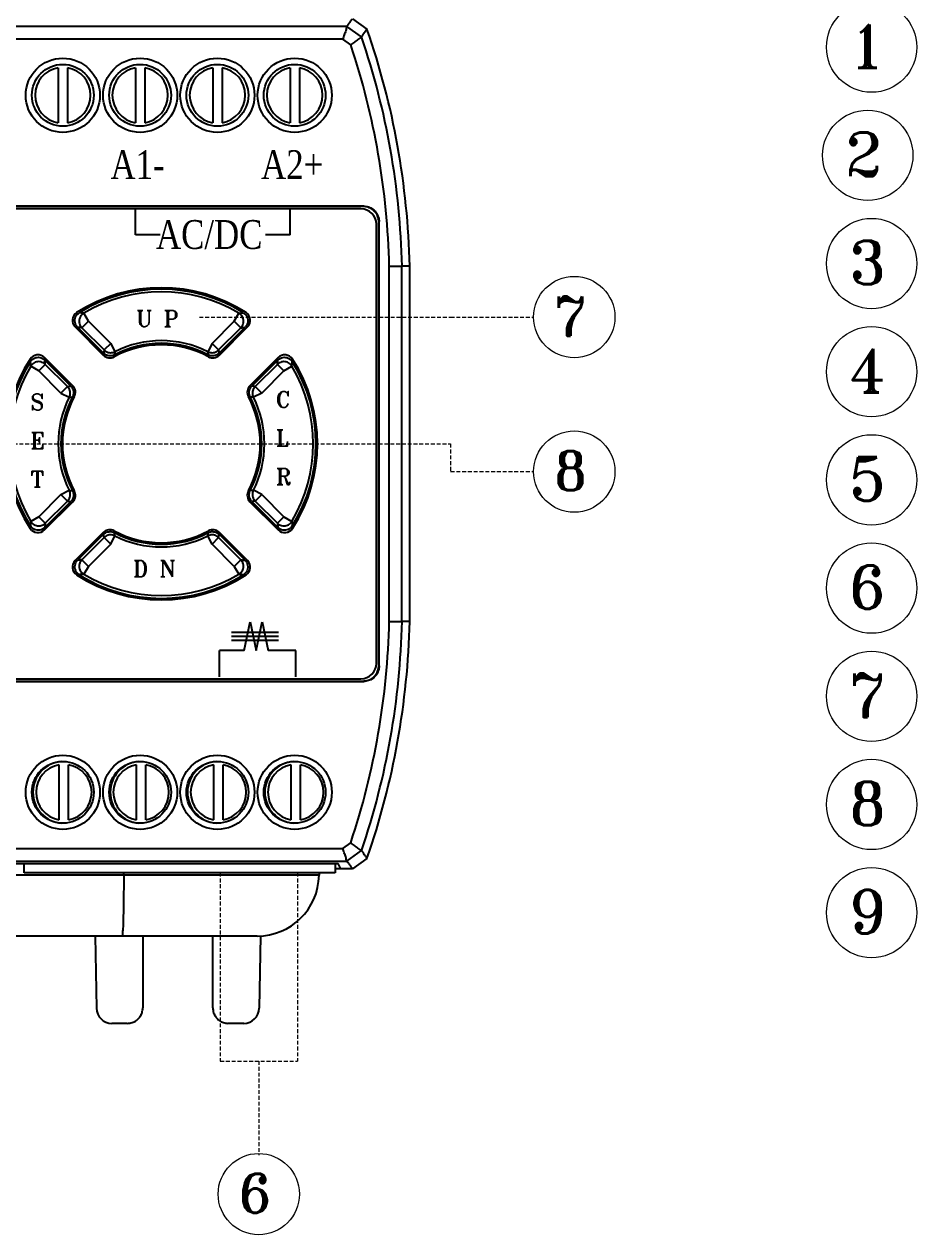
# Model space of a CAD drawing. Header units: millimetres. Extents: x 45 to 885, y 38 to 718.
# Drawn here: x 114.5 to 172.2, y 204.3 to 282.7 of the extents above; entities that cross this region are included whole.
import ezdxf
from ezdxf.enums import TextEntityAlignment as Align

# ---------------------------------------------------------------- set-up
doc = ezdxf.new("R2010")
doc.units = ezdxf.units.MM
doc.linetypes.add('DASHED2', pattern=[0.375, 0.25, -0.125])
doc.layers.add('02___PRT_ALL_AXES', color=7, linetype='Continuous')
doc.layers.add('40', color=4, linetype='Continuous')
doc.styles.add('SS', font='batang.ttc', dxfattribs={"width": 0.8})
doc.styles.add('STYLE2', font='romant.shx')

msp = doc.modelspace()

# ---------------------------------------------------------------- linework, layer by layer
at = {"color": 7, "linetype": 'Continuous'}
for p, q in [((135.693, 283.021), (136.637, 282.35)), ((135.339, 282.525), (63.457, 282.525)), ((136.285, 281.847), (135.339, 282.525)), ((135.073, 281.697), (63.724, 281.697)), ((135.586, 281.329), (135.073, 281.697)), ((116.661, 279.846), (116.661, 276.296)), ((117.261, 279.846), (117.261, 276.296)), ((121.661, 279.846), (121.661, 276.296)), ((122.261, 279.846), (122.261, 276.296)), ((126.661, 279.846), (126.661, 276.296)), ((127.261, 279.846), (127.261, 276.296)), ((131.661, 279.846), (131.661, 276.296)), ((132.261, 279.846), (132.261, 276.296)), ((136.423, 270.895), (62.374, 270.895)), ((136.398, 270.871), (62.398, 270.871)), ((136.248, 270.721), (62.548, 270.721)), ((121.663, 269.044), (121.663, 270.742)), ((131.663, 269.044), (131.663, 270.742)), ((136.423, 270.895), (136.398, 270.871)), ((137.248, 241.321), (137.248, 269.721)), ((137.423, 269.896), (137.398, 269.871)), ((137.398, 241.171), (137.398, 269.871)), ((137.423, 241.146), (137.423, 269.896)), ((138.075, 267.015), (138.902, 267.015)), ((138.075, 244.042), (138.075, 267)), ((139.398, 267.021), (138.902, 267.015)), ((138.902, 244.026), (138.902, 267.015)), ((139.398, 267.021), (139.398, 244.021)), ((118.617, 263.452), (118.311, 263.967)), ((128.049, 263.452), (128.356, 263.967)), ((118.617, 263.452), (118.193, 263.027)), ((118.617, 263.452), (120.055, 262.013)), ((126.611, 262.013), (128.049, 263.452)), ((128.049, 263.452), (128.474, 263.027)), ((117.756, 263.078), (119.58, 261.254)), ((117.915, 263.061), (119.598, 261.377)), ((118.193, 263.027), (119.631, 261.589)), ((127.035, 261.589), (128.474, 263.027)), ((127.068, 261.377), (128.752, 263.061)), ((127.087, 261.254), (128.91, 263.078)), ((120.055, 262.013), (119.631, 261.589)), ((120.055, 262.013), (120.326, 261.478)), ((126.611, 262.013), (126.341, 261.478)), ((126.611, 262.013), (127.035, 261.589)), ((117.6, 259.274), (115.776, 261.098)), ((117.477, 259.256), (115.794, 260.939)), ((130.89, 261.098), (129.067, 259.274)), ((130.873, 260.939), (129.19, 259.256)), ((115.403, 260.237), (114.887, 260.544)), ((115.403, 260.237), (115.827, 260.661)), ((116.841, 258.799), (115.403, 260.237)), ((117.265, 259.223), (115.827, 260.661)), ((130.84, 260.661), (129.402, 259.223)), ((131.264, 260.237), (129.826, 258.799)), ((131.264, 260.237), (130.84, 260.661)), ((131.264, 260.237), (131.78, 260.544)), ((116.841, 258.799), (117.265, 259.223)), ((116.841, 258.799), (117.376, 258.529)), ((129.826, 258.799), (129.29, 258.529)), ((129.826, 258.799), (129.402, 259.223)), ((115.403, 250.805), (116.841, 252.243)), ((116.841, 252.243), (117.376, 252.513)), ((116.841, 252.243), (117.265, 251.819)), ((129.826, 252.243), (129.29, 252.513)), ((129.826, 252.243), (129.402, 251.819)), ((129.826, 252.243), (131.264, 250.805)), ((115.776, 249.944), (117.6, 251.767)), ((115.794, 250.103), (117.477, 251.786)), ((115.827, 250.381), (117.265, 251.819)), ((129.067, 251.767), (130.89, 249.944)), ((129.19, 251.786), (130.873, 250.103)), ((129.402, 251.819), (130.84, 250.381)), ((115.403, 250.805), (114.887, 250.498)), ((115.403, 250.805), (115.827, 250.381)), ((131.264, 250.805), (130.84, 250.381)), ((131.264, 250.805), (131.78, 250.498)), ((119.58, 249.788), (117.756, 247.964)), ((119.598, 249.665), (117.915, 247.981)), ((119.631, 249.453), (118.193, 248.014)), ((120.055, 249.028), (119.631, 249.453)), ((120.055, 249.028), (120.326, 249.564)), ((126.611, 249.028), (126.341, 249.564)), ((126.611, 249.028), (127.035, 249.453)), ((128.474, 248.014), (127.035, 249.453)), ((128.752, 247.981), (127.068, 249.665)), ((128.91, 247.964), (127.087, 249.788)), ((120.055, 249.028), (118.617, 247.59)), ((128.049, 247.59), (126.611, 249.028)), ((118.617, 247.59), (118.193, 248.014)), ((118.617, 247.59), (118.311, 247.075)), ((128.049, 247.59), (128.474, 248.014)), ((128.049, 247.59), (128.356, 247.075)), ((138.075, 244.026), (138.902, 244.026)), ((139.398, 244.021), (138.902, 244.026)), ((127.091, 240.437), (127.091, 242.136)), ((132.026, 240.437), (132.026, 242.136)), ((137.423, 241.146), (137.398, 241.171)), ((62.374, 240.146), (136.423, 240.146)), ((62.398, 240.171), (136.398, 240.171)), ((62.548, 240.321), (136.248, 240.321)), ((136.423, 240.146), (136.398, 240.171)), ((116.726, 231.196), (116.726, 234.746)), ((117.326, 231.196), (117.326, 234.746)), ((121.726, 231.196), (121.726, 234.746)), ((122.326, 231.196), (122.326, 234.746)), ((126.726, 231.196), (126.726, 234.746)), ((127.326, 231.196), (127.326, 234.746)), ((131.726, 231.196), (131.726, 234.746)), ((132.326, 231.196), (132.326, 234.746)), ((135.073, 229.345), (135.586, 229.712)), ((63.724, 229.345), (135.073, 229.345)), ((135.339, 228.517), (136.285, 229.195)), ((63.457, 228.517), (135.339, 228.517)), ((64.019, 228.36), (134.778, 228.36)), ((114.463, 227.771), (114.463, 228.36)), ((134.588, 228.36), (134.588, 227.771)), ((135.693, 228.021), (134.588, 228.021)), ((134.947, 228.021), (134.778, 228.36)), ((136.637, 228.692), (135.693, 228.021)), ((133.535, 227.601), (65.261, 227.601)), ((134.588, 227.771), (114.463, 227.771)), ((120.9, 227.601), (120.9, 227.771)), ((133.538, 227.771), (133.535, 227.601)), ((129.536, 223.671), (69.261, 223.671)), ((119.05, 223.671), (119.131, 219.003)), ((122.131, 223.671), (122.131, 219.021)), ((126.666, 219.021), (126.666, 223.671)), ((129.747, 223.694), (129.665, 219.003)), ((121.131, 218.021), (120.131, 218.021)), ((128.666, 218.021), (127.666, 218.021))]:
    msp.add_line(p, q, dxfattribs=at)
for p, q in [((123.261, 269.044), (121.663, 269.044)), ((131.663, 269.044), (130.064, 269.044)), ((128.689, 242.136), (129.079, 244.004)), ((129.079, 244.004), (129.469, 242.136)), ((129.469, 242.136), (129.859, 244.004)), ((129.859, 244.004), (130.249, 242.136)), ((127.873, 243.329), (130.907, 243.329)), ((127.873, 243.07), (130.907, 243.07)), ((128.689, 242.136), (127.091, 242.136)), ((127.873, 242.811), (130.907, 242.811)), ((132.026, 242.136), (130.249, 242.136))]:
    msp.add_line(p, q)
at = {"color": 1, "linetype": 'DASHED2', "lineweight": 5}
for p, q in [((125.798, 263.721), (142.044, 263.721)), ((142.044, 263.721), (147.414, 263.721)), ((102.898, 255.521), (142.044, 255.521)), ((142.044, 253.721), (147.414, 253.721)), ((127.138, 215.579), (132.138, 215.579))]:
    msp.add_line(p, q, dxfattribs=at)
at = {"color": 1, "linetype": 'DASHED2', "lineweight": 18}
for p, q in [((142.044, 255.521), (142.044, 253.721)), ((127.138, 227.771), (127.138, 215.579)), ((132.138, 227.771), (132.138, 215.579)), ((129.638, 215.579), (129.638, 209.494))]:
    msp.add_line(p, q, dxfattribs=at)
at = {"color": 0, "linetype": 'ByBlock', "lineweight": 18}
for centre, radius in [((169.282, 281.184), 2.922), ((169.032, 274.187), 2.922), ((169.282, 267.184), 2.922), ((150.045, 263.721), 2.63), ((169.282, 260.184), 2.922), ((150.045, 253.721), 2.63), ((169.282, 253.184), 2.922), ((169.282, 246.184), 2.922), ((169.282, 239.184), 2.922), ((169.282, 232.184), 2.922), ((169.282, 225.184), 2.922), ((129.638, 206.972), 2.63), ((129.638, 206.972), 2.63)]:
    msp.add_circle(centre, radius, dxfattribs=at)
at = {"color": 7, "linetype": 'Continuous'}
for centre, radius in [((116.961, 278.071), 2.4), ((121.961, 278.071), 2.4), ((126.961, 278.071), 2.4), ((131.961, 278.071), 2.4), ((116.961, 278.071), 2), ((121.961, 278.071), 2), ((126.961, 278.071), 2), ((131.961, 278.071), 2), ((116.961, 232.971), 2.4), ((121.961, 232.971), 2.4), ((126.961, 232.971), 2.4), ((131.961, 232.971), 2.4), ((116.961, 232.971), 2), ((121.961, 232.971), 2), ((126.961, 232.971), 2), ((131.961, 232.971), 2)]:
    msp.add_circle(centre, radius, dxfattribs=at)
for centre, radius, start, end in [((89.41, 265.929), 50, 1.25088, 19.17209), ((89.41, 265.929), 48.677, 1.26039, 18.4439), ((89.41, 265.929), 49.504, 1.25713, 18.75612), ((116.961, 278.071), 1.8, 99.59407, 260.40593), ((116.961, 278.071), 1.8, 279.59407, 80.40593), ((121.961, 278.071), 1.8, 99.59407, 260.40593), ((121.961, 278.071), 1.8, 279.59407, 80.40593), ((126.961, 278.071), 1.8, 99.59407, 260.40593), ((126.961, 278.071), 1.8, 279.59407, 80.40593), ((131.961, 278.071), 1.8, 99.59407, 260.40593), ((131.961, 278.071), 1.8, 279.59407, 80.40593), ((136.248, 269.721), 1, 0, 90), ((123.333, 255.521), 10.1, 57.1532, 122.8468), ((123.333, 255.521), 10, 57.90749, 122.09251), ((123.333, 255.521), 9.827, 59.26143, 120.73857), ((118.181, 263.502), 0.6, 122.8468, 225), ((128.486, 263.502), 0.6, 315, 57.1532), ((123.333, 255.521), 6.4, 61.60155, 118.39845), ((123.333, 255.521), 6.5, 62.20277, 117.79723), ((123.333, 255.521), 6.673, 63.2117, 116.7883), ((123.333, 255.521), 10.1, 147.1532, 212.8468), ((123.333, 255.521), 10, 147.90749, 212.09251), ((115.352, 260.674), 0.6, 45, 147.1532), ((120.004, 261.679), 0.6, 225, 298.39845), ((126.663, 261.679), 0.6, 241.60155, 315), ((131.314, 260.674), 0.6, 32.8468, 135), ((123.333, 255.521), 10, 327.90749, 32.09251), ((123.333, 255.521), 10.1, 327.1532, 32.8468), ((123.333, 255.521), 9.827, 149.26143, 210.73857), ((123.333, 255.521), 9.827, 329.26143, 30.73857), ((117.176, 258.85), 0.6, 331.60155, 45), ((129.491, 258.85), 0.6, 135, 208.39845), ((123.333, 255.521), 6.673, 153.2117, 206.7883), ((123.333, 255.521), 6.5, 152.20277, 207.79723), ((123.333, 255.521), 6.4, 151.60155, 208.39845), ((123.333, 255.521), 6.4, 331.60155, 28.39845), ((123.333, 255.521), 6.5, 332.20277, 27.79723), ((123.333, 255.521), 6.673, 333.2117, 26.7883), ((117.176, 252.192), 0.6, 315, 28.39845), ((129.491, 252.192), 0.6, 151.60155, 225), ((115.352, 250.368), 0.6, 212.8468, 315), ((120.004, 249.363), 0.6, 61.60155, 135), ((123.333, 255.521), 6.4, 241.60155, 298.39845), ((126.663, 249.363), 0.6, 45, 118.39845), ((131.314, 250.368), 0.6, 225, 327.1532), ((123.333, 255.521), 6.5, 242.20277, 297.79723), ((123.333, 255.521), 6.673, 243.2117, 296.7883), ((118.181, 247.54), 0.6, 135, 237.1532), ((128.486, 247.54), 0.6, 302.8468, 45), ((123.333, 255.521), 10.1, 237.1532, 302.8468), ((123.333, 255.521), 10, 237.90749, 302.09251), ((123.333, 255.521), 9.827, 239.26143, 300.73857), ((89.41, 245.112), 48.677, 341.5561, 358.73961), ((89.41, 245.112), 49.504, 341.24388, 358.74287), ((89.41, 245.112), 50, 340.82791, 358.74912), ((136.248, 241.321), 1, 270, 0), ((117.026, 232.971), 1.8, 99.59407, 260.40593), ((117.026, 232.971), 1.8, 279.59407, 80.40593), ((122.026, 232.971), 1.8, 99.59407, 260.40593), ((122.026, 232.971), 1.8, 279.59407, 80.40593), ((127.026, 232.971), 1.8, 99.59407, 260.40593), ((127.026, 232.971), 1.8, 279.59407, 80.40593), ((132.026, 232.971), 1.8, 99.59407, 260.40593), ((132.026, 232.971), 1.8, 279.59407, 80.40593), ((129.536, 227.671), 4, 270, 359), ((120.131, 219.021), 1, 181, 270), ((128.666, 219.021), 1, 270, 359)]:
    msp.add_arc(centre, radius, start, end, dxfattribs=at)
for points, knots in [([(135.339, 282.525), (135.374, 282.573), (135.451, 282.681), (135.569, 282.846), (135.652, 282.963), (135.693, 283.021)], [0, 0, 0, 0, 0.1782085, 0.3970842, 0.6092519, 0.6092519, 0.6092519, 0.6092519]), ([(135.339, 282.525), (135.309, 282.436), (135.264, 282.25), (135.165, 281.977), (135.105, 281.791), (135.073, 281.697)], [0, 0, 0, 0, 0.2828747, 0.5732697, 0.8697537, 0.8697537, 0.8697537, 0.8697537]), ([(136.285, 281.847), (136.32, 281.896), (136.396, 282.005), (136.514, 282.173), (136.596, 282.291), (136.637, 282.35)], [0, 0, 0, 0, 0.1794589, 0.3998599, 0.6134957, 0.6134957, 0.6134957, 0.6134957]), ([(136.286, 281.847), (136.211, 281.79), (136.049, 281.687), (135.823, 281.506), (135.665, 281.389), (135.586, 281.33)], [0, 0, 0, 0, 0.2824628, 0.5729851, 0.8701169, 0.8701169, 0.8701169, 0.8701169]), ([(137.398, 269.871), (137.398, 269.975), (137.365, 270.185), (137.221, 270.468), (136.996, 270.693), (136.713, 270.838), (136.503, 270.871), (136.398, 270.871)], [0, 0, 0, 0, 0.31286, 0.625669, 0.938459, 1.251268, 1.564128, 1.564128, 1.564128, 1.564128]), ([(136.423, 270.895), (136.527, 270.895), (136.737, 270.862), (137.02, 270.718), (137.245, 270.493), (137.39, 270.21), (137.423, 270), (137.423, 269.896)], [0, 0, 0, 0, 0.31286, 0.625669, 0.938459, 1.251268, 1.564128, 1.564128, 1.564128, 1.564128]), ([(118.311, 263.967), (118.266, 263.941), (118.184, 263.876), (118.089, 263.75), (118.03, 263.604), (118.011, 263.448), (118.032, 263.292), (118.093, 263.147), (118.156, 263.064), (118.193, 263.027)], [0, 0, 0, 0, 0.155419, 0.310822, 0.466265, 0.621712, 0.777156, 0.932553, 1.087999, 1.087999, 1.087999, 1.087999]), ([(118.311, 263.967), (118.278, 263.97), (118.213, 263.976), (118.117, 263.985), (118.052, 263.99), (118.02, 263.993)], [0, 0, 0, 0, 0.097934, 0.1950437, 0.2913484, 0.2913484, 0.2913484, 0.2913484]), ([(128.356, 263.967), (128.388, 263.97), (128.453, 263.976), (128.55, 263.985), (128.614, 263.99), (128.646, 263.993)], [0, 0, 0, 0, 0.097934, 0.1950437, 0.2913484, 0.2913484, 0.2913484, 0.2913484]), ([(128.474, 263.027), (128.51, 263.064), (128.574, 263.147), (128.634, 263.292), (128.656, 263.448), (128.636, 263.604), (128.577, 263.75), (128.483, 263.876), (128.4, 263.941), (128.356, 263.967)], [0, 0, 0, 0, 0.15542, 0.310823, 0.466265, 0.621713, 0.777157, 0.932553, 1.087999, 1.087999, 1.087999, 1.087999]), ([(117.81, 263.203), (117.781, 263.256), (117.741, 263.372), (117.734, 263.553), (117.781, 263.729), (117.846, 263.832), (117.886, 263.877)], [0, 0, 0, 0, 0.1816332, 0.3597935, 0.5375269, 0.7188514, 0.7188514, 0.7188514, 0.7188514]), ([(128.779, 263.879), (128.818, 263.834), (128.884, 263.733), (128.932, 263.558), (128.927, 263.375), (128.886, 263.258), (128.858, 263.204)], [0, 0, 0, 0, 0.1782447, 0.3558606, 0.5359559, 0.7195524, 0.7195524, 0.7195524, 0.7195524]), ([(118.193, 263.027), (118.162, 263.031), (118.1, 263.039), (118.007, 263.05), (117.946, 263.057), (117.915, 263.061)], [0, 0, 0, 0, 0.0941011, 0.1874553, 0.2800793, 0.2800793, 0.2800793, 0.2800793]), ([(128.474, 263.027), (128.505, 263.031), (128.567, 263.039), (128.659, 263.05), (128.721, 263.057), (128.752, 263.061)], [0, 0, 0, 0, 0.0941011, 0.1874553, 0.2800793, 0.2800793, 0.2800793, 0.2800793]), ([(114.887, 260.544), (114.884, 260.576), (114.878, 260.641), (114.87, 260.738), (114.864, 260.802), (114.861, 260.834)], [0, 0, 0, 0, 0.097934, 0.1950437, 0.2913484, 0.2913484, 0.2913484, 0.2913484]), ([(115.827, 260.661), (115.79, 260.698), (115.707, 260.762), (115.562, 260.822), (115.406, 260.843), (115.25, 260.824), (115.104, 260.765), (114.979, 260.671), (114.914, 260.588), (114.887, 260.544)], [0, 0, 0, 0, 0.15542, 0.310823, 0.466265, 0.621713, 0.777157, 0.932553, 1.087999, 1.087999, 1.087999, 1.087999]), ([(114.975, 260.967), (115.02, 261.006), (115.121, 261.071), (115.296, 261.12), (115.479, 261.114), (115.596, 261.074), (115.65, 261.045)], [0, 0, 0, 0, 0.1782447, 0.3558606, 0.5359559, 0.7195524, 0.7195524, 0.7195524, 0.7195524]), ([(115.827, 260.661), (115.823, 260.692), (115.815, 260.754), (115.804, 260.847), (115.797, 260.909), (115.794, 260.939)], [0, 0, 0, 0, 0.0941011, 0.1874553, 0.2800793, 0.2800793, 0.2800793, 0.2800793]), ([(119.631, 261.589), (119.628, 261.566), (119.62, 261.519), (119.609, 261.448), (119.602, 261.401), (119.598, 261.377)], [0, 0, 0, 0, 0.071045, 0.1425531, 0.2145298, 0.2145298, 0.2145298, 0.2145298]), ([(119.631, 261.589), (119.667, 261.554), (119.747, 261.492), (119.885, 261.432), (120.035, 261.408), (120.186, 261.422), (120.281, 261.455), (120.326, 261.478)], [0, 0, 0, 0, 0.1498981, 0.2997689, 0.4496615, 0.5995244, 0.749459, 0.749459, 0.749459, 0.749459]), ([(120.159, 261.217), (120.109, 261.206), (120.007, 261.195), (119.855, 261.219), (119.761, 261.259), (119.717, 261.285)], [0, 0, 0, 0, 0.1536186, 0.3056904, 0.4569779, 0.4569779, 0.4569779, 0.4569779]), ([(120.326, 261.478), (120.323, 261.455), (120.318, 261.409), (120.31, 261.34), (120.305, 261.294), (120.302, 261.271)], [0, 0, 0, 0, 0.0690716, 0.1385618, 0.2084744, 0.2084744, 0.2084744, 0.2084744]), ([(126.341, 261.478), (126.386, 261.455), (126.481, 261.422), (126.632, 261.408), (126.781, 261.432), (126.92, 261.492), (127, 261.554), (127.035, 261.589)], [0, 0, 0, 0, 0.1499076, 0.2997754, 0.4496678, 0.5995313, 0.749459, 0.749459, 0.749459, 0.749459]), ([(126.341, 261.478), (126.344, 261.455), (126.349, 261.409), (126.357, 261.34), (126.362, 261.294), (126.365, 261.271)], [0, 0, 0, 0, 0.0690716, 0.1385618, 0.2084744, 0.2084744, 0.2084744, 0.2084744]), ([(126.949, 261.285), (126.905, 261.259), (126.81, 261.218), (126.658, 261.195), (126.556, 261.206), (126.506, 261.218)], [0, 0, 0, 0, 0.1525326, 0.3042974, 0.4570425, 0.4570425, 0.4570425, 0.4570425]), ([(127.035, 261.589), (127.039, 261.566), (127.047, 261.519), (127.058, 261.448), (127.065, 261.401), (127.068, 261.377)], [0, 0, 0, 0, 0.071045, 0.1425531, 0.2145298, 0.2145298, 0.2145298, 0.2145298]), ([(130.84, 260.661), (130.844, 260.692), (130.851, 260.754), (130.862, 260.847), (130.87, 260.909), (130.873, 260.939)], [0, 0, 0, 0, 0.0941011, 0.1874553, 0.2800793, 0.2800793, 0.2800793, 0.2800793]), ([(131.78, 260.544), (131.753, 260.588), (131.688, 260.671), (131.562, 260.765), (131.417, 260.824), (131.261, 260.843), (131.105, 260.822), (130.96, 260.762), (130.877, 260.698), (130.84, 260.661)], [0, 0, 0, 0, 0.155419, 0.310822, 0.466265, 0.621712, 0.777156, 0.932553, 1.087999, 1.087999, 1.087999, 1.087999]), ([(131.015, 261.045), (131.069, 261.073), (131.184, 261.114), (131.366, 261.12), (131.541, 261.073), (131.644, 261.008), (131.69, 260.968)], [0, 0, 0, 0, 0.1816332, 0.3597935, 0.5375269, 0.7188514, 0.7188514, 0.7188514, 0.7188514]), ([(131.78, 260.544), (131.783, 260.576), (131.789, 260.641), (131.797, 260.738), (131.803, 260.802), (131.805, 260.834)], [0, 0, 0, 0, 0.097934, 0.1950437, 0.2913484, 0.2913484, 0.2913484, 0.2913484]), ([(117.265, 259.223), (117.288, 259.227), (117.335, 259.234), (117.406, 259.245), (117.453, 259.252), (117.477, 259.256)], [0, 0, 0, 0, 0.071045, 0.1425531, 0.2145298, 0.2145298, 0.2145298, 0.2145298]), ([(117.376, 258.529), (117.399, 258.573), (117.433, 258.668), (117.446, 258.819), (117.423, 258.969), (117.362, 259.108), (117.3, 259.188), (117.265, 259.223)], [0, 0, 0, 0, 0.1499076, 0.2997754, 0.4496678, 0.5995313, 0.749459, 0.749459, 0.749459, 0.749459]), ([(117.376, 258.529), (117.399, 258.531), (117.445, 258.537), (117.514, 258.545), (117.56, 258.55), (117.583, 258.552)], [0, 0, 0, 0, 0.0690716, 0.1385618, 0.2084744, 0.2084744, 0.2084744, 0.2084744]), ([(117.57, 259.136), (117.596, 259.092), (117.636, 258.998), (117.659, 258.846), (117.648, 258.744), (117.637, 258.694)], [0, 0, 0, 0, 0.1525326, 0.3042974, 0.4570425, 0.4570425, 0.4570425, 0.4570425]), ([(129.03, 258.695), (129.018, 258.745), (129.008, 258.848), (129.031, 259), (129.072, 259.094), (129.097, 259.137)], [0, 0, 0, 0, 0.1536186, 0.3056904, 0.4569779, 0.4569779, 0.4569779, 0.4569779]), ([(129.29, 258.529), (129.268, 258.531), (129.222, 258.537), (129.153, 258.545), (129.106, 258.55), (129.083, 258.552)], [0, 0, 0, 0, 0.0690716, 0.1385618, 0.2084744, 0.2084744, 0.2084744, 0.2084744]), ([(129.402, 259.223), (129.378, 259.227), (129.331, 259.234), (129.261, 259.245), (129.213, 259.252), (129.19, 259.256)], [0, 0, 0, 0, 0.071045, 0.1425531, 0.2145298, 0.2145298, 0.2145298, 0.2145298]), ([(129.402, 259.223), (129.366, 259.188), (129.304, 259.108), (129.244, 258.969), (129.22, 258.819), (129.234, 258.668), (129.268, 258.573), (129.29, 258.529)], [0, 0, 0, 0, 0.1498981, 0.2997689, 0.4496615, 0.5995244, 0.749459, 0.749459, 0.749459, 0.749459]), ([(117.265, 251.819), (117.3, 251.854), (117.362, 251.934), (117.423, 252.073), (117.446, 252.223), (117.433, 252.373), (117.399, 252.469), (117.376, 252.513)], [0, 0, 0, 0, 0.1498981, 0.2997689, 0.4496615, 0.5995244, 0.749459, 0.749459, 0.749459, 0.749459]), ([(117.376, 252.513), (117.399, 252.511), (117.445, 252.505), (117.514, 252.497), (117.56, 252.492), (117.583, 252.49)], [0, 0, 0, 0, 0.0690716, 0.1385618, 0.2084744, 0.2084744, 0.2084744, 0.2084744]), ([(117.637, 252.347), (117.648, 252.297), (117.659, 252.194), (117.635, 252.042), (117.595, 251.948), (117.569, 251.905)], [0, 0, 0, 0, 0.1536186, 0.3056904, 0.4569779, 0.4569779, 0.4569779, 0.4569779]), ([(129.097, 251.906), (129.071, 251.949), (129.031, 252.044), (129.008, 252.196), (129.018, 252.298), (129.03, 252.348)], [0, 0, 0, 0, 0.1525326, 0.3042974, 0.4570425, 0.4570425, 0.4570425, 0.4570425]), ([(129.29, 252.513), (129.268, 252.511), (129.222, 252.505), (129.153, 252.497), (129.106, 252.492), (129.083, 252.49)], [0, 0, 0, 0, 0.0690716, 0.1385618, 0.2084744, 0.2084744, 0.2084744, 0.2084744]), ([(129.29, 252.513), (129.268, 252.469), (129.234, 252.373), (129.22, 252.223), (129.244, 252.073), (129.304, 251.934), (129.366, 251.854), (129.402, 251.819)], [0, 0, 0, 0, 0.1499076, 0.2997754, 0.4496678, 0.5995313, 0.749459, 0.749459, 0.749459, 0.749459]), ([(117.265, 251.819), (117.288, 251.815), (117.335, 251.808), (117.406, 251.797), (117.453, 251.789), (117.477, 251.786)], [0, 0, 0, 0, 0.071045, 0.1425531, 0.2145298, 0.2145298, 0.2145298, 0.2145298]), ([(129.402, 251.819), (129.378, 251.815), (129.331, 251.808), (129.261, 251.797), (129.213, 251.789), (129.19, 251.786)], [0, 0, 0, 0, 0.071045, 0.1425531, 0.2145298, 0.2145298, 0.2145298, 0.2145298]), ([(114.887, 250.498), (114.884, 250.466), (114.878, 250.401), (114.87, 250.304), (114.864, 250.24), (114.861, 250.208)], [0, 0, 0, 0, 0.097934, 0.1950437, 0.2913484, 0.2913484, 0.2913484, 0.2913484]), ([(114.887, 250.498), (114.914, 250.454), (114.979, 250.371), (115.104, 250.277), (115.25, 250.218), (115.406, 250.199), (115.562, 250.22), (115.707, 250.28), (115.79, 250.344), (115.827, 250.381)], [0, 0, 0, 0, 0.155419, 0.310822, 0.466265, 0.621712, 0.777156, 0.932553, 1.087999, 1.087999, 1.087999, 1.087999]), ([(115.651, 249.997), (115.598, 249.969), (115.483, 249.928), (115.301, 249.922), (115.125, 249.969), (115.022, 250.034), (114.977, 250.073)], [0, 0, 0, 0, 0.1816332, 0.3597935, 0.5375269, 0.7188514, 0.7188514, 0.7188514, 0.7188514]), ([(115.827, 250.381), (115.823, 250.35), (115.815, 250.288), (115.804, 250.195), (115.797, 250.133), (115.794, 250.103)], [0, 0, 0, 0, 0.0941011, 0.1874553, 0.2800793, 0.2800793, 0.2800793, 0.2800793]), ([(130.84, 250.381), (130.877, 250.344), (130.96, 250.28), (131.105, 250.22), (131.261, 250.199), (131.417, 250.218), (131.562, 250.277), (131.688, 250.371), (131.753, 250.454), (131.78, 250.498)], [0, 0, 0, 0, 0.15542, 0.310823, 0.466265, 0.621713, 0.777157, 0.932553, 1.087999, 1.087999, 1.087999, 1.087999]), ([(130.84, 250.381), (130.844, 250.35), (130.851, 250.288), (130.862, 250.195), (130.87, 250.133), (130.873, 250.103)], [0, 0, 0, 0, 0.0941011, 0.1874553, 0.2800793, 0.2800793, 0.2800793, 0.2800793]), ([(131.692, 250.075), (131.647, 250.036), (131.545, 249.971), (131.371, 249.922), (131.188, 249.927), (131.071, 249.968), (131.017, 249.996)], [0, 0, 0, 0, 0.1782447, 0.3558606, 0.5359559, 0.7195524, 0.7195524, 0.7195524, 0.7195524]), ([(131.78, 250.498), (131.783, 250.466), (131.789, 250.401), (131.797, 250.304), (131.803, 250.24), (131.805, 250.208)], [0, 0, 0, 0, 0.097934, 0.1950437, 0.2913484, 0.2913484, 0.2913484, 0.2913484]), ([(119.631, 249.453), (119.628, 249.476), (119.62, 249.523), (119.609, 249.594), (119.602, 249.641), (119.598, 249.665)], [0, 0, 0, 0, 0.071045, 0.1425531, 0.2145298, 0.2145298, 0.2145298, 0.2145298]), ([(120.326, 249.564), (120.281, 249.586), (120.186, 249.62), (120.035, 249.634), (119.885, 249.61), (119.747, 249.55), (119.667, 249.488), (119.631, 249.453)], [0, 0, 0, 0, 0.1499076, 0.2997754, 0.4496678, 0.5995313, 0.749459, 0.749459, 0.749459, 0.749459]), ([(119.718, 249.757), (119.762, 249.783), (119.856, 249.824), (120.008, 249.847), (120.111, 249.836), (120.16, 249.824)], [0, 0, 0, 0, 0.1525326, 0.3042974, 0.4570425, 0.4570425, 0.4570425, 0.4570425]), ([(120.326, 249.564), (120.323, 249.587), (120.318, 249.633), (120.31, 249.702), (120.305, 249.748), (120.302, 249.771)], [0, 0, 0, 0, 0.0690716, 0.1385618, 0.2084744, 0.2084744, 0.2084744, 0.2084744]), ([(126.341, 249.564), (126.344, 249.587), (126.349, 249.633), (126.357, 249.702), (126.362, 249.748), (126.365, 249.771)], [0, 0, 0, 0, 0.0690716, 0.1385618, 0.2084744, 0.2084744, 0.2084744, 0.2084744]), ([(127.035, 249.453), (127, 249.488), (126.92, 249.55), (126.781, 249.61), (126.632, 249.634), (126.481, 249.62), (126.386, 249.586), (126.341, 249.564)], [0, 0, 0, 0, 0.1498981, 0.2997689, 0.4496615, 0.5995244, 0.749459, 0.749459, 0.749459, 0.749459]), ([(126.507, 249.824), (126.557, 249.836), (126.66, 249.847), (126.812, 249.823), (126.906, 249.782), (126.949, 249.757)], [0, 0, 0, 0, 0.1536186, 0.3056904, 0.4569779, 0.4569779, 0.4569779, 0.4569779]), ([(127.035, 249.453), (127.039, 249.476), (127.047, 249.523), (127.058, 249.594), (127.065, 249.641), (127.068, 249.665)], [0, 0, 0, 0, 0.071045, 0.1425531, 0.2145298, 0.2145298, 0.2145298, 0.2145298]), ([(117.887, 247.163), (117.848, 247.207), (117.783, 247.309), (117.735, 247.484), (117.74, 247.667), (117.78, 247.783), (117.809, 247.837)], [0, 0, 0, 0, 0.1782447, 0.3558606, 0.5359559, 0.7195524, 0.7195524, 0.7195524, 0.7195524]), ([(118.193, 248.014), (118.162, 248.01), (118.1, 248.003), (118.007, 247.992), (117.946, 247.985), (117.915, 247.981)], [0, 0, 0, 0, 0.0941011, 0.1874553, 0.2800793, 0.2800793, 0.2800793, 0.2800793]), ([(118.193, 248.014), (118.156, 247.978), (118.093, 247.894), (118.032, 247.749), (118.011, 247.594), (118.03, 247.438), (118.089, 247.292), (118.184, 247.166), (118.266, 247.101), (118.311, 247.075)], [0, 0, 0, 0, 0.15542, 0.310823, 0.466265, 0.621713, 0.777157, 0.932553, 1.087999, 1.087999, 1.087999, 1.087999]), ([(128.356, 247.075), (128.4, 247.101), (128.483, 247.166), (128.577, 247.292), (128.636, 247.438), (128.656, 247.594), (128.634, 247.749), (128.574, 247.894), (128.51, 247.978), (128.474, 248.014)], [0, 0, 0, 0, 0.155419, 0.310822, 0.466265, 0.621712, 0.777156, 0.932553, 1.087999, 1.087999, 1.087999, 1.087999]), ([(128.474, 248.014), (128.505, 248.01), (128.567, 248.003), (128.659, 247.992), (128.721, 247.985), (128.752, 247.981)], [0, 0, 0, 0, 0.0941011, 0.1874553, 0.2800793, 0.2800793, 0.2800793, 0.2800793]), ([(128.857, 247.839), (128.886, 247.785), (128.926, 247.67), (128.932, 247.489), (128.885, 247.313), (128.82, 247.21), (128.781, 247.164)], [0, 0, 0, 0, 0.1816332, 0.3597935, 0.5375269, 0.7188514, 0.7188514, 0.7188514, 0.7188514]), ([(118.311, 247.075), (118.278, 247.072), (118.213, 247.066), (118.117, 247.057), (118.052, 247.052), (118.02, 247.049)], [0, 0, 0, 0, 0.097934, 0.1950437, 0.2913484, 0.2913484, 0.2913484, 0.2913484]), ([(128.356, 247.075), (128.388, 247.072), (128.453, 247.066), (128.55, 247.057), (128.614, 247.052), (128.646, 247.049)], [0, 0, 0, 0, 0.097934, 0.1950437, 0.2913484, 0.2913484, 0.2913484, 0.2913484]), ([(136.398, 240.171), (136.503, 240.171), (136.713, 240.204), (136.996, 240.348), (137.221, 240.573), (137.365, 240.856), (137.398, 241.066), (137.398, 241.171)], [0, 0, 0, 0, 0.31286, 0.625669, 0.938459, 1.251268, 1.564128, 1.564128, 1.564128, 1.564128]), ([(137.423, 241.146), (137.423, 241.042), (137.39, 240.832), (137.245, 240.549), (137.02, 240.324), (136.737, 240.18), (136.527, 240.146), (136.423, 240.146)], [0, 0, 0, 0, 0.31286, 0.625669, 0.938459, 1.251268, 1.564128, 1.564128, 1.564128, 1.564128]), ([(136.286, 229.195), (136.211, 229.252), (136.049, 229.355), (135.823, 229.536), (135.665, 229.652), (135.586, 229.712)], [0, 0, 0, 0, 0.2824676, 0.5729899, 0.8701168, 0.8701168, 0.8701168, 0.8701168]), ([(135.339, 228.517), (135.309, 228.606), (135.264, 228.792), (135.165, 229.065), (135.105, 229.251), (135.073, 229.345)], [0, 0, 0, 0, 0.2828701, 0.5732651, 0.8697537, 0.8697537, 0.8697537, 0.8697537]), ([(136.285, 229.195), (136.32, 229.146), (136.397, 229.036), (136.514, 228.869), (136.597, 228.75), (136.637, 228.692)], [0, 0, 0, 0, 0.1802478, 0.400648, 0.6134957, 0.6134957, 0.6134957, 0.6134957]), ([(135.339, 228.517), (135.374, 228.468), (135.451, 228.36), (135.569, 228.195), (135.652, 228.078), (135.693, 228.021)], [0, 0, 0, 0, 0.1789919, 0.3978668, 0.6092519, 0.6092519, 0.6092519, 0.6092519]), ([(120.9, 227.601), (120.9, 227.308), (120.898, 226.737), (120.89, 225.921), (120.88, 225.183), (120.856, 224.587), (120.856, 224.091), (120.8, 223.873), (120.819, 223.671), (120.785, 223.671)], [0, 0, 0, 0, 0.878752, 1.710939, 2.455781, 3.076824, 3.543772, 3.834118, 3.935805, 3.935805, 3.935805, 3.935805]), ([(121.131, 218.021), (121.235, 218.021), (121.445, 218.054), (121.728, 218.198), (121.953, 218.423), (122.098, 218.707), (122.131, 218.917), (122.131, 219.021)], [0, 0, 0, 0, 0.312941, 0.625864, 0.938757, 1.25162, 1.564464, 1.564464, 1.564464, 1.564464]), ([(126.666, 219.021), (126.666, 218.917), (126.699, 218.707), (126.843, 218.423), (127.068, 218.198), (127.352, 218.054), (127.562, 218.021), (127.666, 218.021)], [0, 0, 0, 0, 0.312844, 0.625707, 0.9386, 1.251523, 1.564464, 1.564464, 1.564464, 1.564464])]:
    msp.add_open_spline(points, degree=3, knots=knots, dxfattribs=at)
for points in [[(117.928, 263.921), (117.956, 263.948), (117.987, 263.972), (118.02, 263.993)], [(128.646, 263.993), (128.679, 263.972), (128.711, 263.948), (128.739, 263.921)], [(117.845, 263.144), (117.832, 263.163), (117.82, 263.183), (117.81, 263.203)], [(117.886, 263.877), (117.899, 263.893), (117.913, 263.907), (117.928, 263.921)], [(128.739, 263.921), (128.753, 263.908), (128.767, 263.894), (128.779, 263.879)], [(128.858, 263.204), (128.847, 263.184), (128.835, 263.163), (128.821, 263.144)], [(117.915, 263.061), (117.889, 263.086), (117.866, 263.114), (117.845, 263.144)], [(128.821, 263.144), (128.801, 263.114), (128.777, 263.086), (128.752, 263.061)], [(114.861, 260.834), (114.882, 260.867), (114.906, 260.898), (114.933, 260.927)], [(114.933, 260.927), (114.947, 260.941), (114.96, 260.954), (114.975, 260.967)], [(115.65, 261.045), (115.671, 261.034), (115.691, 261.022), (115.71, 261.009)], [(115.71, 261.009), (115.74, 260.988), (115.768, 260.965), (115.794, 260.939)], [(119.643, 261.336), (119.628, 261.349), (119.613, 261.363), (119.598, 261.377)], [(119.717, 261.285), (119.691, 261.3), (119.667, 261.318), (119.643, 261.336)], [(120.253, 261.248), (120.223, 261.235), (120.191, 261.225), (120.159, 261.217)], [(120.302, 261.271), (120.286, 261.262), (120.27, 261.255), (120.253, 261.248)], [(126.413, 261.248), (126.397, 261.255), (126.38, 261.262), (126.365, 261.271)], [(126.506, 261.218), (126.475, 261.225), (126.443, 261.235), (126.413, 261.248)], [(127.023, 261.337), (127, 261.317), (126.975, 261.3), (126.949, 261.285)], [(127.068, 261.377), (127.054, 261.363), (127.039, 261.349), (127.023, 261.337)], [(130.873, 260.939), (130.899, 260.965), (130.927, 260.988), (130.956, 261.009)], [(130.956, 261.009), (130.975, 261.022), (130.995, 261.034), (131.015, 261.045)], [(131.69, 260.968), (131.705, 260.955), (131.72, 260.941), (131.733, 260.927)], [(131.733, 260.927), (131.76, 260.898), (131.784, 260.867), (131.805, 260.834)], [(117.477, 259.256), (117.491, 259.242), (117.505, 259.227), (117.518, 259.211)], [(117.518, 259.211), (117.537, 259.187), (117.554, 259.162), (117.57, 259.136)], [(117.606, 258.601), (117.599, 258.584), (117.592, 258.568), (117.583, 258.552)], [(117.637, 258.694), (117.629, 258.662), (117.619, 258.631), (117.606, 258.601)], [(129.06, 258.601), (129.048, 258.631), (129.037, 258.663), (129.03, 258.695)], [(129.083, 258.552), (129.075, 258.568), (129.067, 258.584), (129.06, 258.601)], [(129.097, 259.137), (129.113, 259.163), (129.13, 259.188), (129.149, 259.211)], [(129.149, 259.211), (129.162, 259.227), (129.175, 259.242), (129.19, 259.256)], [(117.583, 252.49), (117.592, 252.474), (117.599, 252.458), (117.606, 252.441)], [(117.606, 252.441), (117.619, 252.411), (117.629, 252.379), (117.637, 252.347)], [(129.03, 252.348), (129.038, 252.38), (129.048, 252.411), (129.06, 252.441)], [(129.06, 252.441), (129.067, 252.457), (129.075, 252.474), (129.083, 252.49)], [(117.518, 251.831), (117.505, 251.815), (117.491, 251.8), (117.477, 251.786)], [(117.569, 251.905), (117.554, 251.879), (117.537, 251.854), (117.518, 251.831)], [(129.149, 251.831), (129.13, 251.855), (129.112, 251.88), (129.097, 251.906)], [(129.19, 251.786), (129.175, 251.8), (129.162, 251.815), (129.149, 251.831)], [(114.933, 250.115), (114.906, 250.144), (114.882, 250.175), (114.861, 250.208)], [(114.977, 250.073), (114.962, 250.087), (114.947, 250.101), (114.933, 250.115)], [(115.71, 250.033), (115.691, 250.02), (115.672, 250.008), (115.651, 249.997)], [(115.794, 250.103), (115.768, 250.077), (115.74, 250.054), (115.71, 250.033)], [(130.956, 250.033), (130.927, 250.054), (130.899, 250.077), (130.873, 250.103)], [(131.017, 249.996), (130.996, 250.007), (130.976, 250.02), (130.956, 250.033)], [(131.733, 250.115), (131.72, 250.101), (131.706, 250.088), (131.692, 250.075)], [(131.805, 250.208), (131.784, 250.175), (131.76, 250.144), (131.733, 250.115)], [(119.598, 249.665), (119.613, 249.679), (119.628, 249.692), (119.643, 249.705)], [(119.643, 249.705), (119.667, 249.724), (119.692, 249.742), (119.718, 249.757)], [(120.16, 249.824), (120.192, 249.817), (120.223, 249.807), (120.253, 249.794)], [(120.253, 249.794), (120.27, 249.787), (120.286, 249.779), (120.302, 249.771)], [(126.365, 249.771), (126.38, 249.779), (126.397, 249.787), (126.413, 249.794)], [(126.413, 249.794), (126.444, 249.807), (126.475, 249.817), (126.507, 249.824)], [(126.949, 249.757), (126.975, 249.742), (127, 249.724), (127.023, 249.705)], [(127.023, 249.705), (127.039, 249.693), (127.054, 249.679), (127.068, 249.665)], [(117.809, 247.837), (117.82, 247.858), (117.832, 247.879), (117.846, 247.898)], [(117.846, 247.898), (117.866, 247.928), (117.889, 247.956), (117.915, 247.981)], [(128.752, 247.981), (128.777, 247.956), (128.801, 247.928), (128.821, 247.898)], [(128.821, 247.898), (128.834, 247.879), (128.846, 247.859), (128.857, 247.839)], [(117.927, 247.121), (117.913, 247.134), (117.9, 247.148), (117.887, 247.163)], [(118.02, 247.049), (117.987, 247.07), (117.956, 247.094), (117.927, 247.121)], [(128.739, 247.121), (128.711, 247.094), (128.679, 247.07), (128.646, 247.049)], [(128.781, 247.164), (128.768, 247.149), (128.754, 247.135), (128.739, 247.121)]]:
    msp.add_open_spline(points, degree=3, dxfattribs=at)
at = {"layer": '02___PRT_ALL_AXES', "color": 7, "linetype": 'Continuous'}
for centre in [(117.026, 232.971), (122.026, 232.971), (127.026, 232.971), (132.026, 232.971)]:
    msp.add_arc(centre, 2, 94.22842, 265.77923, dxfattribs=at)

# ---------------------------------------------------------------- texts
at = {"color": 0, "style": 'STYLE2'}
for s, height, p in [('1', 2.815, (167.81, 279.839)), ('2', 2.815, (167.56, 272.842)), ('3', 2.815, (167.81, 265.839)), ('7', 2.533, (148.719, 262.51)), ('U P', 1.0426, (121.693, 263.095)), ('4', 2.815, (167.81, 258.839)), ('S', 1.043, (114.867, 257.705)), ('C', 1.043, (130.744, 257.87)), ('E', 1.043, (114.867, 255.205)), ('L', 1.043, (130.744, 255.37)), ('8', 2.533, (148.719, 252.51)), ('5', 2.815, (167.81, 251.839)), ('R', 1.043, (130.744, 252.87)), ('T', 1.043, (114.867, 252.705)), ('D N', 1.0426, (121.504, 246.916)), ('6', 2.815, (167.81, 244.839)), ('7', 2.815, (167.81, 237.839)), ('8', 2.815, (167.81, 230.839)), ('9', 2.815, (167.81, 223.839)), ('6', 2.533, (128.313, 205.761)), ('6', 2.533, (128.313, 205.761))]:
    msp.add_text(s, height=height, dxfattribs=at).set_placement(p)
at = {"layer": '40', "color": 0, "style": 'SS', "width": 0.8}
for s, p in [('A1-', (121.797, 272.651)), ('A2+', (131.797, 272.651)), ('AC/DC', (126.43, 268.129))]:
    msp.add_text(s, height=1.8658, dxfattribs=at).set_placement(p, align=Align.CENTER)

doc.saveas('drawing.dxf')
